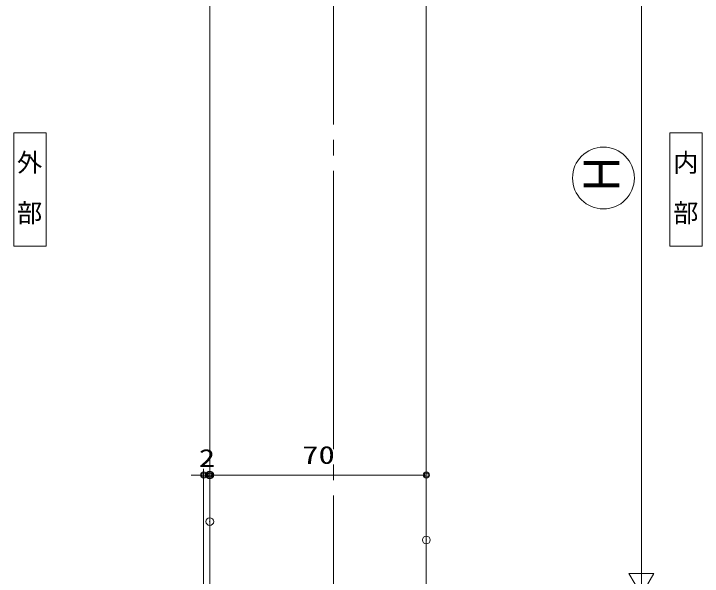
# Model space of a CAD drawing. Units: millimetres, scale not verified. Extents: x -585 to 584, y -818 to 818.
# Drawn here: x 42.8 to 265.4, y 281.3 to 463.1 of the extents above; entities that cross this region are included whole.
import ezdxf
from ezdxf.enums import TextEntityAlignment as Align

# ---------------------------------------------------------------- set-up
doc = ezdxf.new("R2010")
doc.units = ezdxf.units.MM
doc.header["$LTSCALE"] = 5
doc.header["$PDMODE"] = 32
doc.header["$PDSIZE"] = 2.5
doc.linetypes.add('LONG_CHAIN', pattern=[21, 18, -1, 1, -1])
for name, color, linetype, lineweight in [('0-0_Defpoints', 7, 'Continuous', 9), ('0-1_USERZ', 3, 'Continuous', 9), ('0-2_0', 4, 'Continuous', 9), ('0-3_YSS_ZEN', 6, 'Continuous', 9), ('0-5__0-7_', 7, 'Continuous', 9)]:
    doc.layers.add(name, color=color, linetype=linetype, lineweight=lineweight)
doc.styles.add('@ＭＳ ゴシック', font='')
doc.styles.add('ＭＳ ゴシック', font='')
doc.styles.get('@ＭＳ ゴシック').set_extended_font_data('@MS Gothic')
doc.styles.get('ＭＳ ゴシック').set_extended_font_data('MS Gothic')

# ---------------------------------------------------------------- blocks, each defined once
blk = doc.blocks.new('ALW1')
at = {"layer": '0-2_0', "color": 7}
blk.add_line((0, 0), (-5, 0), dxfattribs=at)
blk.add_lwpolyline([(-1.732, -1), (0, 0), (-1.732, 1)], close=True, dxfattribs=at)
blk = doc.blocks.new('DOT1')
at = {"layer": '0-2_0', "color": 7}
blk.add_line((0, 0), (-5, 0), dxfattribs=at)
for radius in [2.5, 1.62]:
    blk.add_circle((0, 0), radius, dxfattribs=at)

msp = doc.modelspace()

# ---------------------------------------------------------------- linework, layer by layer
at = {"layer": '0-0_Defpoints'}
for p in [(106.223, 313.981), (106.223, 313.981), (106.223, 298.923), (176.223, 292.977)]:
    msp.add_point(p, dxfattribs=at)
at = {"layer": '0-1_USERZ', "color": 1, "linetype": 'LONG_CHAIN'}
msp.add_line((146.223, 727.354), (146.223, -13.013), dxfattribs=at)
at = {"layer": '0-1_USERZ'}
for p, q in [((106.223, 526.947), (106.223, 189.967)), ((176.223, 506.24), (176.223, 274.74)), ((102.223, 313.981), (100.223, 313.981)), ((104.223, 162.237), (104.223, 315.981)), ((104.223, 313.981), (106.223, 313.981)), ((106.223, 300.923), (106.223, 315.981)), ((106.223, 192.315), (106.223, 315.981)), ((174.223, 313.981), (108.223, 313.981)), ((108.223, 313.981), (110.223, 313.981)), ((176.223, 294.977), (176.223, 315.981))]:
    msp.add_line(p, q, dxfattribs=at)
at = {"layer": '0-1_USERZ', "color": 4}
for points in [[(42.83, 387.971), (53.27, 387.971), (53.27, 424.611), (42.83, 424.611)], [(255.001, 387.971), (265.441, 387.971), (265.441, 424.611), (255.001, 424.611)]]:
    msp.add_lwpolyline(points, close=True, dxfattribs=at)
at = {"layer": '0-3_YSS_ZEN'}
msp.add_line((245.757, 486.24), (245.757, 295.24), dxfattribs=at)
at = {"layer": '0-5__0-7_'}
msp.add_circle((233.503, 410.018), 10, dxfattribs=at)

# ---------------------------------------------------------------- block references
at = {"layer": '0-1_USERZ', "xscale": 0.4, "yscale": 0.4}
for p in [(104.223, 313.981), (176.223, 313.981)]:
    msp.add_blockref('DOT1', p, dxfattribs=at)
at = {"layer": '0-1_USERZ', "xscale": 0.4, "yscale": 0.4, "rotation": 180}
msp.add_blockref('DOT1', (106.223, 313.981), dxfattribs=at)
msp.add_blockref('DOT1', (106.223, 313.981), dxfattribs=at)
at = {"layer": '0-3_YSS_ZEN', "xscale": 4, "yscale": 4, "rotation": 270}
msp.add_blockref('ALW1', (245.757, 275.24), dxfattribs=at)

# ---------------------------------------------------------------- texts
at = {"layer": '0-1_USERZ', "color": 4, "style": '@ＭＳ ゴシック'}
for s, p in [('外\u3000部', (43.063, 419.211)), ('内\u3000部', (255.235, 419.211))]:
    msp.add_text(s, height=5.975, rotation=270, dxfattribs=at).set_placement(p, align=Align.BOTTOM_LEFT)
at = {"layer": '0-1_USERZ', "style": 'ＭＳ ゴシック', "width": 1.35}
for s, p in [('70', (136.081, 315.871)), ('2', (102.652, 314.886))]:
    msp.add_text(s, height=5.755, dxfattribs=at).set_placement(p, align=Align.BOTTOM_LEFT)
at = {"layer": '0-5__0-7_', "style": 'ＭＳ ゴシック', "width": 0.9}
msp.add_text('Ｈ', height=11.55, rotation=90, dxfattribs=at).set_placement((242.111, 404.172), align=Align.BOTTOM_LEFT)

doc.saveas('drawing.dxf')
